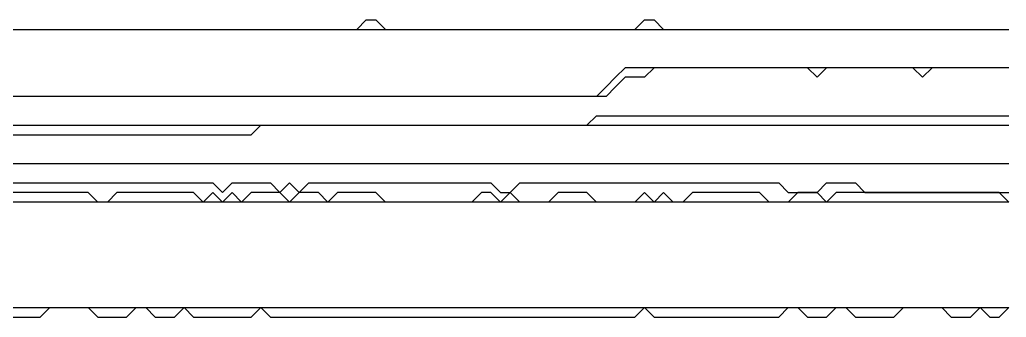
# Model space of a CAD drawing. Header units: metres. Extents: x 61 to 947, y 23 to 655.
# Drawn here: x 163.9 to 266.7, y 299 to 330 of the extents above; entities that cross this region are included whole.
import ezdxf

# ---------------------------------------------------------------- set-up
doc = ezdxf.new("R2010")
doc.units = ezdxf.units.M

msp = doc.modelspace()

# ---------------------------------------------------------------- linework, layer by layer
for points in [[(163, 329, 0), (164, 329, 0), (165, 329, 0), (166, 329, 0), (167, 329, 0), (168, 329, 0), (169, 329, 0), (170, 329, 0), (171, 329, 0), (172, 329, 0), (173, 329, 0), (174, 329, 0), (175, 329, 0), (176, 329, 0), (177, 329, 0), (178, 329, 0), (179, 329, 0), (180, 329, 0), (181, 329, 0), (182, 329, 0), (183, 329, 0), (184, 329, 0), (185, 329, 0), (186, 329, 0), (187, 329, 0), (188, 329, 0), (189, 329, 0), (190, 329, 0), (191, 329, 0), (192, 329, 0), (193, 329, 0), (194, 329, 0), (195, 329, 0), (196, 329, 0), (197, 329, 0), (198, 329, 0), (199, 329, 0), (200, 329, 0), (201, 329, 0), (202, 329, 0), (203, 329, 0), (204, 329, 0), (205, 329, 0), (206, 329, 0), (207, 329, 0), (208, 329, 0), (209, 329, 0), (210, 329, 0), (211, 329, 0), (212, 329, 0), (213, 329, 0), (214, 329, 0), (215, 329, 0), (216, 329, 0), (217, 329, 0), (218, 329, 0), (219, 329, 0), (220, 329, 0), (221, 329, 0), (222, 329, 0), (223, 329, 0), (224, 329, 0), (225, 329, 0), (226, 329, 0), (227, 329, 0), (228, 329, 0), (229, 329, 0), (230, 329, 0), (231, 329, 0), (232, 329, 0), (233, 329, 0), (234, 329, 0), (235, 329, 0), (236, 329, 0), (237, 329, 0), (238, 329, 0), (239, 329, 0), (240, 329, 0), (241, 329, 0), (242, 329, 0), (243, 329, 0), (244, 329, 0), (245, 329, 0), (246, 329, 0), (247, 329, 0), (248, 329, 0), (249, 329, 0), (250, 329, 0), (251, 329, 0), (252, 329, 0), (253, 329, 0), (254, 329, 0), (255, 329, 0), (256, 329, 0), (257, 329, 0), (258, 329, 0), (259, 329, 0), (260, 329, 0), (261, 329, 0), (262, 329, 0), (263, 329, 0), (264, 329, 0), (265, 329, 0), (266, 329, 0), (267, 329, 0)], [(267, 325, 0), (266, 325, 0), (265, 325, 0), (264, 325, 0), (263, 325, 0), (262, 325, 0), (261, 325, 0), (260, 325, 0), (259, 325, 0), (258, 325, 0), (257, 325, 0), (256, 325, 0), (255, 325, 0), (254, 325, 0), (253, 325, 0), (252, 325, 0), (251, 325, 0), (250, 325, 0), (249, 325, 0), (248, 325, 0), (247, 325, 0), (246, 325, 0), (245, 325, 0), (244, 325, 0), (243, 325, 0), (242, 325, 0), (241, 325, 0), (240, 325, 0), (239, 325, 0), (238, 325, 0), (237, 325, 0), (236, 325, 0), (235, 325, 0), (234, 325, 0), (233, 325, 0), (232, 325, 0), (231, 325, 0), (230, 325, 0), (229, 325, 0), (228, 325, 0), (227, 325, 0), (226, 324, 0), (225, 323, 0), (224, 322, 0), (223, 322, 0), (222, 322, 0), (221, 322, 0), (220, 322, 0), (219, 322, 0), (218, 322, 0), (217, 322, 0), (216, 322, 0), (215, 322, 0), (214, 322, 0), (213, 322, 0), (212, 322, 0), (211, 322, 0), (210, 322, 0), (209, 322, 0), (208, 322, 0), (207, 322, 0), (206, 322, 0), (205, 322, 0), (204, 322, 0), (203, 322, 0), (202, 322, 0), (201, 322, 0), (200, 322, 0), (199, 322, 0), (198, 322, 0), (197, 322, 0), (196, 322, 0), (195, 322, 0), (194, 322, 0), (193, 322, 0), (192, 322, 0), (191, 322, 0), (190, 322, 0), (189, 322, 0), (188, 322, 0), (187, 322, 0), (186, 322, 0), (185, 322, 0), (184, 322, 0), (183, 322, 0), (182, 322, 0), (181, 322, 0), (180, 322, 0), (179, 322, 0), (178, 322, 0), (177, 322, 0), (176, 322, 0), (175, 322, 0), (174, 322, 0), (173, 322, 0), (172, 322, 0), (171, 322, 0), (170, 322, 0), (169, 322, 0), (168, 322, 0), (167, 322, 0), (166, 322, 0), (165, 322, 0), (164, 322, 0), (163, 322, 0)], [(163, 319, 0), (164, 319, 0), (165, 319, 0), (166, 319, 0), (167, 319, 0), (168, 319, 0), (169, 319, 0), (170, 319, 0), (171, 319, 0), (172, 319, 0), (173, 319, 0), (174, 319, 0), (175, 319, 0), (176, 319, 0), (177, 319, 0), (178, 319, 0), (179, 319, 0), (180, 319, 0), (181, 319, 0), (182, 319, 0), (183, 319, 0), (184, 319, 0), (185, 319, 0), (186, 319, 0), (187, 319, 0), (188, 319, 0), (189, 319, 0), (190, 319, 0), (191, 319, 0), (192, 319, 0), (193, 319, 0), (194, 319, 0), (195, 319, 0), (196, 319, 0), (197, 319, 0), (198, 319, 0), (199, 319, 0), (200, 319, 0), (201, 319, 0), (202, 319, 0), (203, 319, 0), (204, 319, 0), (205, 319, 0), (206, 319, 0), (207, 319, 0), (208, 319, 0), (209, 319, 0), (210, 319, 0), (211, 319, 0), (212, 319, 0), (213, 319, 0), (214, 319, 0), (215, 319, 0), (216, 319, 0), (217, 319, 0), (218, 319, 0), (219, 319, 0), (220, 319, 0), (221, 319, 0), (222, 319, 0), (223, 319, 0), (224, 319, 0), (225, 319, 0), (226, 319, 0), (227, 319, 0), (228, 319, 0), (229, 319, 0), (230, 319, 0), (231, 319, 0), (232, 319, 0), (233, 319, 0), (234, 319, 0), (235, 319, 0), (236, 319, 0), (237, 319, 0), (238, 319, 0), (239, 319, 0), (240, 319, 0), (241, 319, 0), (242, 319, 0), (243, 319, 0), (244, 319, 0), (245, 319, 0), (246, 319, 0), (247, 319, 0), (248, 319, 0), (249, 319, 0), (250, 319, 0), (251, 319, 0), (252, 319, 0), (253, 319, 0), (254, 319, 0), (255, 319, 0), (256, 319, 0), (257, 319, 0), (258, 319, 0), (259, 319, 0), (260, 319, 0), (261, 319, 0), (262, 319, 0), (263, 319, 0), (264, 319, 0), (265, 319, 0), (266, 319, 0), (267, 319, 0)], [(267, 315, 0), (266, 315, 0), (265, 315, 0), (264, 315, 0), (263, 315, 0), (262, 315, 0), (261, 315, 0), (260, 315, 0), (259, 315, 0), (258, 315, 0), (257, 315, 0), (256, 315, 0), (255, 315, 0), (254, 315, 0), (253, 315, 0), (252, 315, 0), (251, 315, 0), (250, 315, 0), (249, 315, 0), (248, 315, 0), (247, 315, 0), (246, 315, 0), (245, 315, 0), (244, 315, 0), (243, 315, 0), (242, 315, 0), (241, 315, 0), (240, 315, 0), (239, 315, 0), (238, 315, 0), (237, 315, 0), (236, 315, 0), (235, 315, 0), (234, 315, 0), (233, 315, 0), (232, 315, 0), (231, 315, 0), (230, 315, 0), (229, 315, 0), (228, 315, 0), (227, 315, 0), (226, 315, 0), (225, 315, 0), (224, 315, 0), (223, 315, 0), (222, 315, 0), (221, 315, 0), (220, 315, 0), (219, 315, 0), (218, 315, 0), (217, 315, 0), (216, 315, 0), (215, 315, 0), (214, 315, 0), (213, 315, 0), (212, 315, 0), (211, 315, 0), (210, 315, 0), (209, 315, 0), (208, 315, 0), (207, 315, 0), (206, 315, 0), (205, 315, 0), (204, 315, 0), (203, 315, 0), (202, 315, 0), (201, 315, 0), (200, 315, 0), (199, 315, 0), (198, 315, 0), (197, 315, 0), (196, 315, 0), (195, 315, 0), (194, 315, 0), (193, 315, 0), (192, 315, 0), (191, 315, 0), (190, 315, 0), (189, 315, 0), (188, 315, 0), (187, 315, 0), (186, 315, 0), (185, 315, 0), (184, 315, 0), (183, 315, 0), (182, 315, 0), (181, 315, 0), (180, 315, 0), (179, 315, 0), (178, 315, 0), (177, 315, 0), (176, 315, 0), (175, 315, 0), (174, 315, 0), (173, 315, 0), (172, 315, 0), (171, 315, 0), (170, 315, 0), (169, 315, 0), (168, 315, 0), (167, 315, 0), (166, 315, 0), (165, 315, 0), (164, 315, 0), (163, 315, 0)], [(163, 313, 0), (164, 313, 0), (165, 313, 0), (166, 313, 0), (167, 313, 0), (168, 313, 0), (169, 313, 0), (170, 313, 0), (171, 313, 0), (172, 313, 0), (173, 313, 0), (174, 313, 0), (175, 313, 0), (176, 313, 0), (177, 313, 0), (178, 313, 0), (179, 313, 0), (180, 313, 0), (181, 313, 0), (182, 313, 0), (183, 313, 0), (184, 313, 0), (185, 312, 0), (186, 313, 0), (187, 313, 0), (188, 313, 0), (189, 313, 0), (190, 313, 0), (191, 312, 0), (192, 313, 0), (193, 312, 0), (194, 313, 0), (195, 313, 0), (196, 313, 0), (197, 313, 0), (198, 313, 0), (199, 313, 0), (200, 313, 0), (201, 313, 0), (202, 313, 0), (203, 313, 0), (204, 313, 0), (205, 313, 0), (206, 313, 0), (207, 313, 0), (208, 313, 0), (209, 313, 0), (210, 313, 0), (211, 313, 0), (212, 313, 0), (213, 313, 0), (214, 312, 0), (215, 312, 0), (216, 313, 0), (217, 313, 0), (218, 313, 0), (219, 313, 0), (220, 313, 0), (221, 313, 0), (222, 313, 0), (223, 313, 0), (224, 313, 0), (225, 313, 0), (226, 313, 0), (227, 313, 0), (228, 313, 0), (229, 313, 0), (230, 313, 0), (231, 313, 0), (232, 313, 0), (233, 313, 0), (234, 313, 0), (235, 313, 0), (236, 313, 0), (237, 313, 0), (238, 313, 0), (239, 313, 0), (240, 313, 0), (241, 313, 0), (242, 313, 0), (243, 313, 0), (244, 312, 0), (245, 312, 0), (246, 312, 0), (247, 312, 0), (248, 313, 0), (249, 313, 0), (250, 313, 0), (251, 313, 0), (252, 312, 0), (253, 312, 0), (254, 312, 0), (255, 312, 0), (256, 312, 0), (257, 312, 0), (258, 312, 0), (259, 312, 0), (260, 312, 0), (261, 312, 0), (262, 312, 0), (263, 312, 0), (264, 312, 0), (265, 312, 0), (266, 312, 0), (267, 312, 0)], [(267, 311, 0), (266, 312, 0), (265, 312, 0), (264, 312, 0), (263, 312, 0), (262, 312, 0), (261, 312, 0), (260, 312, 0), (259, 312, 0), (258, 312, 0), (257, 312, 0), (256, 312, 0), (255, 312, 0), (254, 312, 0), (253, 312, 0), (252, 312, 0), (251, 312, 0), (250, 312, 0), (249, 312, 0), (248, 311, 0), (247, 312, 0), (246, 312, 0), (245, 312, 0), (244, 311, 0), (243, 311, 0), (242, 311, 0), (241, 312, 0), (240, 312, 0), (239, 312, 0), (238, 312, 0), (237, 312, 0), (236, 312, 0), (235, 312, 0), (234, 312, 0), (233, 311, 0), (232, 311, 0), (231, 312, 0), (230, 311, 0), (229, 312, 0), (228, 311, 0), (227, 311, 0), (226, 311, 0), (225, 311, 0), (224, 311, 0), (223, 312, 0), (222, 312, 0), (221, 312, 0), (220, 312, 0), (219, 311, 0), (218, 311, 0), (217, 311, 0), (216, 311, 0), (215, 312, 0), (214, 311, 0), (213, 312, 0), (212, 312, 0), (211, 311, 0), (210, 311, 0), (209, 311, 0), (208, 311, 0), (207, 311, 0), (206, 311, 0), (205, 311, 0), (204, 311, 0), (203, 311, 0), (202, 311, 0), (201, 312, 0), (200, 312, 0), (199, 312, 0), (198, 312, 0), (197, 312, 0), (196, 311, 0), (195, 312, 0), (194, 312, 0), (193, 312, 0), (192, 311, 0), (191, 312, 0), (190, 312, 0), (189, 312, 0), (188, 312, 0), (187, 311, 0), (186, 312, 0), (185, 311, 0), (184, 312, 0), (183, 311, 0), (182, 312, 0), (181, 312, 0), (180, 312, 0), (179, 312, 0), (178, 312, 0), (177, 312, 0), (176, 312, 0), (175, 312, 0), (174, 312, 0), (173, 311, 0), (172, 311, 0), (171, 312, 0), (170, 312, 0), (169, 312, 0), (168, 312, 0), (167, 312, 0), (166, 312, 0), (165, 312, 0), (164, 312, 0), (163, 312, 0)], [(163, 299, 0), (164, 299, 0), (165, 299, 0), (166, 299, 0), (167, 300, 0), (168, 300, 0), (169, 300, 0), (170, 300, 0), (171, 300, 0), (172, 299, 0), (173, 299, 0), (174, 299, 0), (175, 299, 0), (176, 300, 0), (177, 300, 0), (178, 299, 0), (179, 299, 0), (180, 299, 0), (181, 300, 0), (182, 299, 0), (183, 299, 0), (184, 299, 0), (185, 299, 0), (186, 299, 0), (187, 299, 0), (188, 299, 0), (189, 300, 0), (190, 299, 0), (191, 299, 0), (192, 299, 0), (193, 299, 0), (194, 299, 0), (195, 299, 0), (196, 299, 0), (197, 299, 0), (198, 299, 0), (199, 299, 0), (200, 299, 0), (201, 299, 0), (202, 299, 0), (203, 299, 0), (204, 299, 0), (205, 299, 0), (206, 299, 0), (207, 299, 0), (208, 299, 0), (209, 299, 0), (210, 299, 0), (211, 299, 0), (212, 299, 0), (213, 299, 0), (214, 299, 0), (215, 299, 0), (216, 299, 0), (217, 299, 0), (218, 299, 0), (219, 299, 0), (220, 299, 0), (221, 299, 0), (222, 299, 0), (223, 299, 0), (224, 299, 0), (225, 299, 0), (226, 299, 0), (227, 299, 0), (228, 299, 0), (229, 300, 0), (230, 299, 0), (231, 299, 0), (232, 299, 0), (233, 299, 0), (234, 299, 0), (235, 299, 0), (236, 299, 0), (237, 299, 0), (238, 299, 0), (239, 299, 0), (240, 299, 0), (241, 299, 0), (242, 299, 0), (243, 299, 0), (244, 300, 0), (245, 300, 0), (246, 299, 0), (247, 299, 0), (248, 299, 0), (249, 300, 0), (250, 300, 0), (251, 299, 0), (252, 299, 0), (253, 299, 0), (254, 299, 0), (255, 299, 0), (256, 300, 0), (257, 300, 0), (258, 300, 0), (259, 300, 0), (260, 300, 0), (261, 299, 0), (262, 299, 0), (263, 299, 0), (264, 300, 0), (265, 299, 0), (266, 299, 0), (267, 300, 0)]]:
    msp.add_polyline3d(points)
at = {"layer": '1'}
for points in [[(163, 329, 0), (164, 329, 0), (165, 329, 0), (166, 329, 0), (167, 329, 0), (168, 329, 0), (169, 329, 0), (170, 329, 0), (171, 329, 0), (172, 329, 0), (173, 329, 0), (174, 329, 0), (175, 329, 0), (176, 329, 0), (177, 329, 0), (178, 329, 0), (179, 329, 0), (180, 329, 0), (181, 329, 0), (182, 329, 0), (183, 329, 0), (184, 329, 0), (185, 329, 0), (186, 329, 0), (187, 329, 0), (188, 329, 0), (189, 329, 0), (190, 329, 0), (191, 329, 0), (192, 329, 0), (193, 329, 0), (194, 329, 0), (195, 329, 0), (196, 329, 0), (197, 329, 0), (198, 329, 0), (199, 329, 0), (200, 330, 0), (201, 330, 0), (202, 329, 0), (203, 329, 0), (204, 329, 0), (205, 329, 0), (206, 329, 0), (207, 329, 0), (208, 329, 0), (209, 329, 0), (210, 329, 0), (211, 329, 0), (212, 329, 0), (213, 329, 0), (214, 329, 0), (215, 329, 0), (216, 329, 0), (217, 329, 0), (218, 329, 0), (219, 329, 0), (220, 329, 0), (221, 329, 0), (222, 329, 0), (223, 329, 0), (224, 329, 0), (225, 329, 0), (226, 329, 0), (227, 329, 0), (228, 329, 0), (229, 330, 0), (230, 330, 0), (231, 329, 0), (232, 329, 0), (233, 329, 0), (234, 329, 0), (235, 329, 0), (236, 329, 0), (237, 329, 0), (238, 329, 0), (239, 329, 0), (240, 329, 0), (241, 329, 0), (242, 329, 0), (243, 329, 0), (244, 329, 0), (245, 329, 0), (246, 329, 0), (247, 329, 0), (248, 329, 0), (249, 329, 0), (250, 329, 0), (251, 329, 0), (252, 329, 0), (253, 329, 0), (254, 329, 0), (255, 329, 0), (256, 329, 0), (257, 329, 0), (258, 329, 0), (259, 329, 0), (260, 329, 0), (261, 329, 0), (262, 329, 0), (263, 329, 0), (264, 329, 0), (265, 329, 0), (266, 329, 0), (267, 329, 0)], [(267, 325, 0), (266, 325, 0), (265, 325, 0), (264, 325, 0), (263, 325, 0), (262, 325, 0), (261, 325, 0), (260, 325, 0), (259, 325, 0), (258, 324, 0), (257, 325, 0), (256, 325, 0), (255, 325, 0), (254, 325, 0), (253, 325, 0), (252, 325, 0), (251, 325, 0), (250, 325, 0), (249, 325, 0), (248, 325, 0), (247, 324, 0), (246, 325, 0), (245, 325, 0), (244, 325, 0), (243, 325, 0), (242, 325, 0), (241, 325, 0), (240, 325, 0), (239, 325, 0), (238, 325, 0), (237, 325, 0), (236, 325, 0), (235, 325, 0), (234, 325, 0), (233, 325, 0), (232, 325, 0), (231, 325, 0), (230, 325, 0), (229, 324, 0), (228, 324, 0), (227, 324, 0), (226, 323, 0), (225, 322, 0), (224, 322, 0), (223, 322, 0), (222, 322, 0), (221, 322, 0), (220, 322, 0), (219, 322, 0), (218, 322, 0), (217, 322, 0), (216, 322, 0), (215, 322, 0), (214, 322, 0), (213, 322, 0), (212, 322, 0), (211, 322, 0), (210, 322, 0), (209, 322, 0), (208, 322, 0), (207, 322, 0), (206, 322, 0), (205, 322, 0), (204, 322, 0), (203, 322, 0), (202, 322, 0), (201, 322, 0), (200, 322, 0), (199, 322, 0), (198, 322, 0), (197, 322, 0), (196, 322, 0), (195, 322, 0), (194, 322, 0), (193, 322, 0), (192, 322, 0), (191, 322, 0), (190, 322, 0), (189, 322, 0), (188, 322, 0), (187, 322, 0), (186, 322, 0), (185, 322, 0), (184, 322, 0), (183, 322, 0), (182, 322, 0), (181, 322, 0), (180, 322, 0), (179, 322, 0), (178, 322, 0), (177, 322, 0), (176, 322, 0), (175, 322, 0), (174, 322, 0), (173, 322, 0), (172, 322, 0), (171, 322, 0), (170, 322, 0), (169, 322, 0), (168, 322, 0), (167, 322, 0), (166, 322, 0), (165, 322, 0), (164, 322, 0), (163, 322, 0)], [(163, 318, 0), (164, 318, 0), (165, 318, 0), (166, 318, 0), (167, 318, 0), (168, 318, 0), (169, 318, 0), (170, 318, 0), (171, 318, 0), (172, 318, 0), (173, 318, 0), (174, 318, 0), (175, 318, 0), (176, 318, 0), (177, 318, 0), (178, 318, 0), (179, 318, 0), (180, 318, 0), (181, 318, 0), (182, 318, 0), (183, 318, 0), (184, 318, 0), (185, 318, 0), (186, 318, 0), (187, 318, 0), (188, 318, 0), (189, 319, 0), (190, 319, 0), (191, 319, 0), (192, 319, 0), (193, 319, 0), (194, 319, 0), (195, 319, 0), (196, 319, 0), (197, 319, 0), (198, 319, 0), (199, 319, 0), (200, 319, 0), (201, 319, 0), (202, 319, 0), (203, 319, 0), (204, 319, 0), (205, 319, 0), (206, 319, 0), (207, 319, 0), (208, 319, 0), (209, 319, 0), (210, 319, 0), (211, 319, 0), (212, 319, 0), (213, 319, 0), (214, 319, 0), (215, 319, 0), (216, 319, 0), (217, 319, 0), (218, 319, 0), (219, 319, 0), (220, 319, 0), (221, 319, 0), (222, 319, 0), (223, 319, 0), (224, 320, 0), (225, 320, 0), (226, 320, 0), (227, 320, 0), (228, 320, 0), (229, 320, 0), (230, 320, 0), (231, 320, 0), (232, 320, 0), (233, 320, 0), (234, 320, 0), (235, 320, 0), (236, 320, 0), (237, 320, 0), (238, 320, 0), (239, 320, 0), (240, 320, 0), (241, 320, 0), (242, 320, 0), (243, 320, 0), (244, 320, 0), (245, 320, 0), (246, 320, 0), (247, 320, 0), (248, 320, 0), (249, 320, 0), (250, 320, 0), (251, 320, 0), (252, 320, 0), (253, 320, 0), (254, 320, 0), (255, 320, 0), (256, 320, 0), (257, 320, 0), (258, 320, 0), (259, 320, 0), (260, 320, 0), (261, 320, 0), (262, 320, 0), (263, 320, 0), (264, 320, 0), (265, 320, 0), (266, 320, 0), (267, 320, 0)], [(267, 311, 0), (266, 311, 0), (265, 311, 0), (264, 311, 0), (263, 311, 0), (262, 311, 0), (261, 311, 0), (260, 311, 0), (259, 311, 0), (258, 311, 0), (257, 311, 0), (256, 311, 0), (255, 311, 0), (254, 311, 0), (253, 311, 0), (252, 311, 0), (251, 311, 0), (250, 311, 0), (249, 311, 0), (248, 311, 0), (247, 311, 0), (246, 311, 0), (245, 311, 0), (244, 311, 0), (243, 311, 0), (242, 311, 0), (241, 311, 0), (240, 311, 0), (239, 311, 0), (238, 311, 0), (237, 311, 0), (236, 311, 0), (235, 311, 0), (234, 311, 0), (233, 311, 0), (232, 311, 0), (231, 311, 0), (230, 311, 0), (229, 311, 0), (228, 311, 0), (227, 311, 0), (226, 311, 0), (225, 311, 0), (224, 311, 0), (223, 311, 0), (222, 311, 0), (221, 311, 0), (220, 311, 0), (219, 311, 0), (218, 311, 0), (217, 311, 0), (216, 311, 0), (215, 311, 0), (214, 311, 0), (213, 311, 0), (212, 311, 0), (211, 311, 0), (210, 311, 0), (209, 311, 0), (208, 311, 0), (207, 311, 0), (206, 311, 0), (205, 311, 0), (204, 311, 0), (203, 311, 0), (202, 311, 0), (201, 311, 0), (200, 311, 0), (199, 311, 0), (198, 311, 0), (197, 311, 0), (196, 311, 0), (195, 311, 0), (194, 311, 0), (193, 311, 0), (192, 311, 0), (191, 311, 0), (190, 311, 0), (189, 311, 0), (188, 311, 0), (187, 311, 0), (186, 311, 0), (185, 311, 0), (184, 311, 0), (183, 311, 0), (182, 311, 0), (181, 311, 0), (180, 311, 0), (179, 311, 0), (178, 311, 0), (177, 311, 0), (176, 311, 0), (175, 311, 0), (174, 311, 0), (173, 311, 0), (172, 311, 0), (171, 311, 0), (170, 311, 0), (169, 311, 0), (168, 311, 0), (167, 311, 0), (166, 311, 0), (165, 311, 0), (164, 311, 0), (163, 311, 0)], [(163, 300, 0), (164, 300, 0), (165, 300, 0), (166, 300, 0), (167, 300, 0), (168, 300, 0), (169, 300, 0), (170, 300, 0), (171, 300, 0), (172, 300, 0), (173, 300, 0), (174, 300, 0), (175, 300, 0), (176, 300, 0), (177, 300, 0), (178, 300, 0), (179, 300, 0), (180, 300, 0), (181, 300, 0), (182, 300, 0), (183, 300, 0), (184, 300, 0), (185, 300, 0), (186, 300, 0), (187, 300, 0), (188, 300, 0), (189, 300, 0), (190, 300, 0), (191, 300, 0), (192, 300, 0), (193, 300, 0), (194, 300, 0), (195, 300, 0), (196, 300, 0), (197, 300, 0), (198, 300, 0), (199, 300, 0), (200, 300, 0), (201, 300, 0), (202, 300, 0), (203, 300, 0), (204, 300, 0), (205, 300, 0), (206, 300, 0), (207, 300, 0), (208, 300, 0), (209, 300, 0), (210, 300, 0), (211, 300, 0), (212, 300, 0), (213, 300, 0), (214, 300, 0), (215, 300, 0), (216, 300, 0), (217, 300, 0), (218, 300, 0), (219, 300, 0), (220, 300, 0), (221, 300, 0), (222, 300, 0), (223, 300, 0), (224, 300, 0), (225, 300, 0), (226, 300, 0), (227, 300, 0), (228, 300, 0), (229, 300, 0), (230, 300, 0), (231, 300, 0), (232, 300, 0), (233, 300, 0), (234, 300, 0), (235, 300, 0), (236, 300, 0), (237, 300, 0), (238, 300, 0), (239, 300, 0), (240, 300, 0), (241, 300, 0), (242, 300, 0), (243, 300, 0), (244, 300, 0), (245, 300, 0), (246, 300, 0), (247, 300, 0), (248, 300, 0), (249, 300, 0), (250, 300, 0), (251, 300, 0), (252, 300, 0), (253, 300, 0), (254, 300, 0), (255, 300, 0), (256, 300, 0), (257, 300, 0), (258, 300, 0), (259, 300, 0), (260, 300, 0), (261, 300, 0), (262, 300, 0), (263, 300, 0), (264, 300, 0), (265, 300, 0), (266, 300, 0), (267, 300, 0)]]:
    msp.add_polyline3d(points, dxfattribs=at)

doc.saveas('drawing.dxf')
